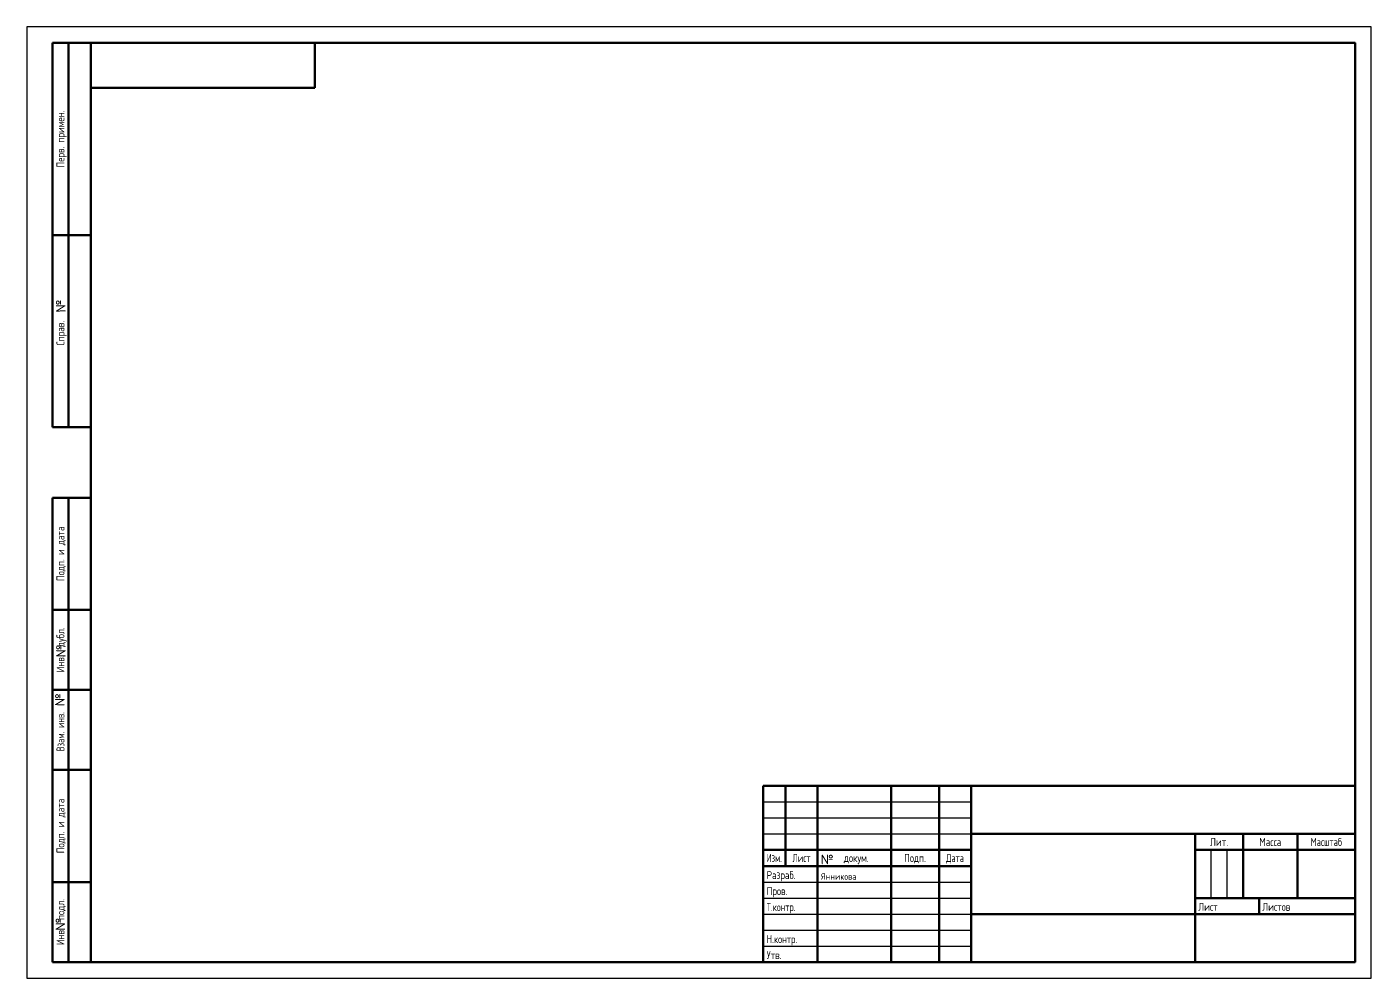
# Model space of a CAD drawing. Header units: millimetres. Extents: x -258556 to -95372, y 16759 to 83244.
# Drawn here: x -128845.9 to -128425.9, y 41631.2 to 41928.2 of the extents above; entities that cross this region are included whole.
import ezdxf
from ezdxf.enums import TextEntityAlignment as Align

# ---------------------------------------------------------------- set-up
doc = ezdxf.new("R2010")
doc.units = ezdxf.units.MM
doc.header["$LTSCALE"] = 0.5
doc.layers.add('тонкие', color=7, linetype='Continuous')
for name, color, linetype, lineweight in [('я', 220, 'Continuous', 30), ('я1', 210, 'Continuous', 25), ('я2', 220, 'Continuous', 25)]:
    doc.layers.add(name, color=color, linetype=linetype, lineweight=lineweight)
doc.styles.add('арх', font='isocpeur.ttf', dxfattribs={"width": 0.5, "height": 10})
doc.styles.add('ГОСТ 2.304', font='cs_gost2304.shx')

msp = doc.modelspace()

# ---------------------------------------------------------------- linework, layer by layer
at = {"layer": 'я', "color": 7, "lineweight": 60}
for p, q in [((-128837.861326, 41803.182242), (-128837.861326, 41923.182242)), ((-128837.861326, 41923.182242), (-128825.861326, 41923.182242)), ((-128832.861326, 41803.182242), (-128832.861326, 41923.182242)), ((-128825.861326, 41923.182242), (-128825.861326, 41803.182242)), ((-128825.861326, 41923.182242), (-128825.861326, 41909.182242)), ((-128755.861326, 41923.182242), (-128825.861326, 41923.182242)), ((-128755.861326, 41909.182242), (-128755.861326, 41923.182242)), ((-128825.861326, 41909.182242), (-128755.861326, 41909.182242)), ((-128837.861326, 41863.182242), (-128825.861326, 41863.182242)), ((-128837.861326, 41803.182242), (-128825.861326, 41803.182242)), ((-128837.861326, 41636.182242), (-128837.861326, 41781.182242)), ((-128825.861326, 41781.182242), (-128837.861326, 41781.182242)), ((-128832.861326, 41636.182242), (-128832.861326, 41781.182242)), ((-128825.861326, 41781.182242), (-128825.861326, 41636.182242)), ((-128825.861326, 41746.182242), (-128837.861326, 41746.182242)), ((-128825.861326, 41721.182242), (-128837.861326, 41721.182242)), ((-128825.861326, 41696.182242), (-128837.861326, 41696.182242)), ((-128615.861327, 41636.182262), (-128615.861327, 41691.182262)), ((-128615.861326, 41691.182262), (-128430.861326, 41691.182262)), ((-128608.861326, 41666.182262), (-128608.861326, 41691.182262)), ((-128598.861326, 41636.182262), (-128598.861326, 41691.182262)), ((-128575.861326, 41636.182262), (-128575.861326, 41691.182262)), ((-128560.861326, 41636.182262), (-128560.861326, 41691.182262)), ((-128550.861326, 41636.182262), (-128550.861326, 41691.182262)), ((-128430.861327, 41636.182262), (-128430.861327, 41691.182262)), ((-128550.861326, 41676.182262), (-128430.861326, 41676.182262)), ((-128480.861326, 41636.182262), (-128480.861326, 41676.182262)), ((-128465.861326, 41656.182262), (-128465.861326, 41676.182262)), ((-128448.861326, 41656.182262), (-128448.861326, 41676.182262)), ((-128615.861326, 41671.182262), (-128550.861326, 41671.182262)), ((-128480.861326, 41671.182262), (-128430.861326, 41671.182262)), ((-128615.861326, 41666.182262), (-128550.861326, 41666.182262)), ((-128825.861326, 41661.182242), (-128837.861326, 41661.182242)), ((-128480.861326, 41656.182262), (-128430.861326, 41656.182262)), ((-128460.861326, 41651.182262), (-128460.861326, 41656.182262)), ((-128550.861326, 41651.182262), (-128430.861326, 41651.182262)), ((-128825.861326, 41636.182242), (-128837.861326, 41636.182242)), ((-128615.861326, 41636.182262), (-128430.861326, 41636.182262))]:
    msp.add_line(p, q, dxfattribs=at)
msp.add_lwpolyline([(-128825.861326, 41636.182242), (-128430.861326, 41636.182242), (-128430.861326, 41923.182242), (-128825.861326, 41923.182242), (-128825.861326, 41636.182242)], dxfattribs=at)
at = {"layer": 'я1', "color": 7}
for p, q in [((-128615.861326, 41686.182262), (-128550.861326, 41686.182262)), ((-128615.861326, 41681.182262), (-128550.861326, 41681.182262)), ((-128615.861326, 41676.182262), (-128550.861326, 41676.182262)), ((-128475.861326, 41656.182262), (-128475.861326, 41671.182262)), ((-128470.861326, 41656.182262), (-128470.861326, 41671.182262)), ((-128615.861326, 41661.182262), (-128550.861326, 41661.182262)), ((-128615.861326, 41656.182262), (-128550.861326, 41656.182262)), ((-128615.861326, 41651.182262), (-128550.861326, 41651.182262)), ((-128615.861326, 41646.182262), (-128550.861326, 41646.182262)), ((-128615.861326, 41641.182262), (-128550.861326, 41641.182262))]:
    msp.add_line(p, q, dxfattribs=at)
msp.add_lwpolyline([(-128845.861326, 41631.182242), (-128425.861326, 41631.182242), (-128425.861326, 41928.182242), (-128845.861326, 41928.182242), (-128845.861326, 41631.182242)], dxfattribs=at)

# ---------------------------------------------------------------- texts
at = {"layer": 'тонкие', "color": 0, "linetype": 'ByBlock', "lineweight": 0, "char_height": 3, "attachment_point": 1, "style": 'арх'}
for insert, rotation in [((-128836.737439, 41838.977759), 91.07562024), ((-128836.727477, 41731.298321), 90), ((-128837.069, 41716.08533), 89.56513326), ((-128836.888661, 41645.976616), 90)]:
    msp.add_mtext_dynamic_manual_height_columns('{\\W1;№}', width=1.81481541, gutter_width=50, heights=[0], dxfattribs=dict(at, insert=insert, rotation=rotation))
at = {"layer": 'тонкие', "color": 0, "linetype": 'ByBlock', "lineweight": 0, "insert": (-128597.812199, 41669.715304), "char_height": 3, "attachment_point": 1, "style": 'арх'}
msp.add_mtext_dynamic_manual_height_columns('{\\W1;№}', width=1.81481541, gutter_width=50, heights=[0], dxfattribs=at)
at = {"layer": 'тонкие', "color": 0, "lineweight": 30, "insert": (-128597.702627, 41663.896465), "char_height": 2, "attachment_point": 1, "style": 'ГОСТ 2.304'}
msp.add_mtext_dynamic_manual_height_columns('{\\W1;Янникова}', width=16.441962, gutter_width=50, heights=[0], dxfattribs=at)
at = {"layer": 'я2', "color": 7, "style": 'ГОСТ 2.304'}
for s, p in [('Перв. примен.', (-128835.361326, 41893.182242)), ('Подп. и дата', (-128835.361326, 41763.682242)), ('Инв.  дубл.', (-128835.361326, 41733.682242)), ('Подп. и дата', (-128835.361326, 41678.682242)), ('Инв.  подл.', (-128835.361326, 41648.682242))]:
    msp.add_text(s, height=2.5, rotation=90, dxfattribs=at).set_placement(p, align=Align.MIDDLE_CENTER)
at = {"layer": 'я2', "color": 7, "lineweight": 30, "style": 'ГОСТ 2.304'}
msp.add_text('Справ. ', height=2.5, rotation=90, dxfattribs=at).set_placement((-128835.361326, 41833.182242), align=Align.MIDDLE_CENTER)
at = {"layer": 'я2', "color": 7, "style": 'ГОСТ 2.304', "width": 0.8}
msp.add_text('Взам. инв. ', height=2.5, rotation=90, dxfattribs=at).set_placement((-128835.361326, 41708.682242), align=Align.MIDDLE_CENTER)
at = {"layer": 'я2', "color": 7, "lineweight": 30, "style": 'ГОСТ 2.304'}
for s, p in [('Лит.', (-128473.361326, 41673.682262)), ('Масса', (-128457.361326, 41673.682262)), ('Подп.', (-128568.361326, 41668.682262))]:
    msp.add_text(s, height=2.5, dxfattribs=at).set_placement(p, align=Align.MIDDLE_CENTER)
for s, width, p in [('Масштаб', 0.91954, (-128439.861326, 41673.682262)), ('Изм.', 0.75, (-128612.361326, 41668.682262)), ('Лист', 0.9, (-128603.861326, 41668.682262)), ('Дата', 0.8, (-128555.861326, 41668.682262))]:
    msp.add_text(s, height=2.5, dxfattribs=dict(at, width=width)).set_placement(p, align=Align.MIDDLE_CENTER)
at = {"layer": 'я2', "color": 0, "lineweight": 30, "style": 'ГОСТ 2.304'}
msp.add_text(' докум.', height=2.5, dxfattribs=at).set_placement((-128587.361326, 41668.682262), align=Align.MIDDLE_CENTER)
at = {"layer": 'я2', "color": 7, "lineweight": 30, "style": 'ГОСТ 2.304'}
for s, p in [('Разраб.', (-128614.704006, 41662.103246)), ('Пров.', (-128614.704006, 41657.103246)), ('Лист', (-128479.861326, 41652.182262)), ('Листов', (-128459.861326, 41652.182262)), ('Утв.', (-128614.704006, 41637.103246))]:
    msp.add_text(s, height=2.5, dxfattribs=at).set_placement(p)
for s, width, p in [('Т.контр.', 0.9, (-128614.704006, 41652.103246)), ('Н.контр.', 0.95, (-128614.704006, 41642.103246))]:
    msp.add_text(s, height=2.5, dxfattribs=dict(at, width=width)).set_placement(p)

doc.saveas('drawing.dxf')
